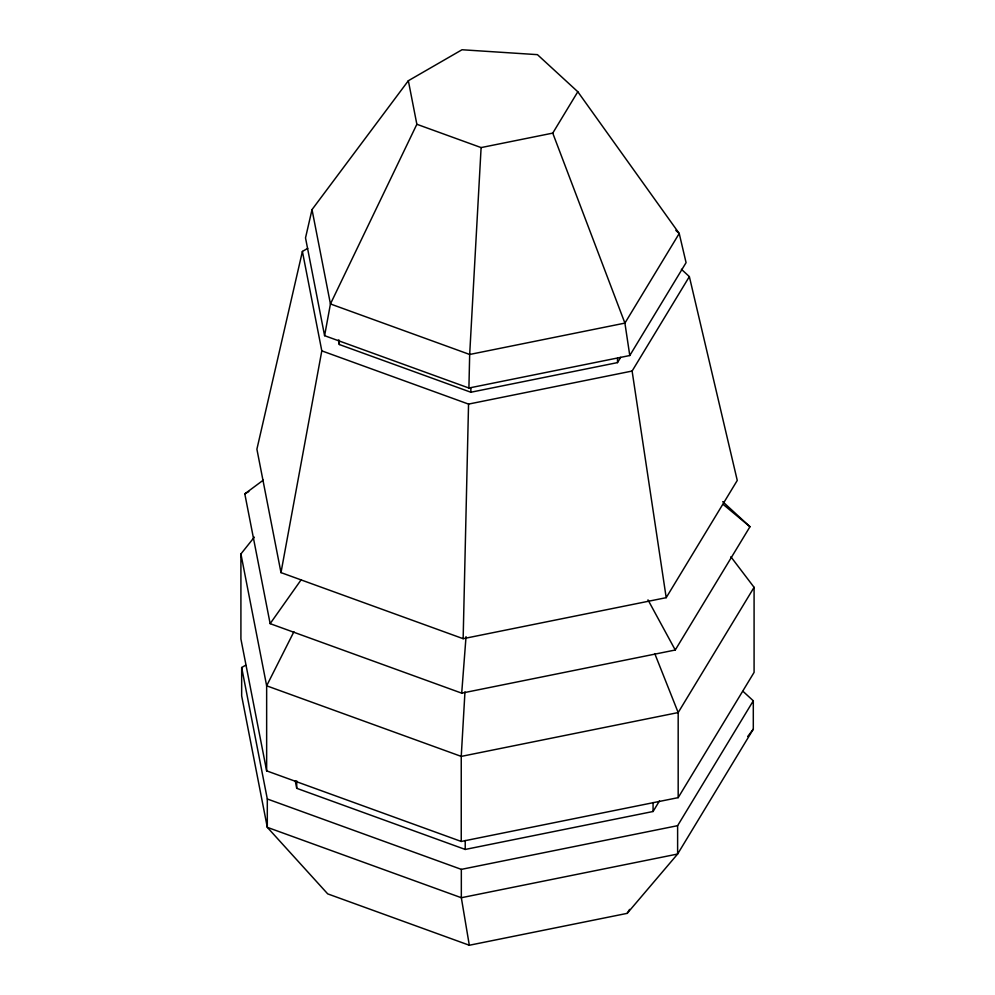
<?xml version="1.0" encoding="UTF-8"?>
<svg xmlns="http://www.w3.org/2000/svg" width="995" height="995" viewBox="0 0 995 995"><rect width="100%" height="100%" fill="white"/><g stroke="black" fill="none" stroke-linecap="round" stroke-linejoin="round"><path stroke-width="1.49" d="M681.388 269.284L689.361 276.61L737.258 480.436L666.202 597.672L463.148 638.69L468.546 404.094L321.808 350.862L302.405 251.436L307.729 248.364M468.906 388.025L469.677 354.469L481.107 147.583L416.855 124.275L408.348 80.732L462.016 49.75L537.437 54.65L577.809 91.751L679.224 233.489L686.077 262.643L629.785 355.526L468.906 388.025L324.594 335.676L305.515 237.892L312.02 209.609L408.348 80.732M464.963 691.886L461.245 756.399L461.245 841.459L678.18 797.642L754.086 672.396L754.086 587.324L730.865 556.777M263.265 480.162L244.807 493.856L270.142 623.654L461.705 693.154L466.033 636.638M463.148 638.69L280.988 572.61L321.808 350.862M324.594 335.676L330.44 303.96L416.855 124.275M302.405 251.436L256.897 449.18L280.988 572.61M293.923 631.701L266.648 685.804L266.648 770.864L461.245 841.459M481.107 147.583L552.747 133.119L577.809 91.751M338.412 339.979L339.307 344.519L470.859 392.241L617.497 362.615L620.706 357.317M666.202 597.672L632.111 371.048L689.361 276.61M461.705 693.154L675.257 650.009L749.981 526.716L722.731 501.679M754.086 587.324L678.18 712.569L678.18 797.642M295.229 780.702L296.721 788.314L465.225 849.444L653.068 811.497L659.474 800.913M245.678 665.207L241.661 667.521L241.661 695.878L267.307 827.342L327.716 893.883L469.317 945.25L627.186 913.36L677.62 854.033L677.62 825.676L753.302 700.803L743.054 691.376M627.186 913.36L629.586 909.393M753.302 700.803L753.302 729.161L677.62 854.033L461.332 897.726L267.307 827.342L267.307 798.985L241.661 667.521M270.142 623.654L301.05 579.923M747.705 736.511L753.302 729.161M266.648 770.864L240.914 639.014L240.914 553.941L254.322 537.163M244.807 493.856L248.837 491.53M468.546 404.094L632.111 371.048M267.307 798.985L461.332 869.369L677.62 825.676M723.178 504.415L749.981 526.716M675.816 230.367L679.224 233.489L624.91 323.114L629.785 355.526M647.981 599.873L675.257 650.009M654.772 653.64L678.18 712.569L461.245 756.399L266.648 685.804L240.914 553.941M552.747 133.119L624.91 323.114L469.677 354.469L330.44 303.96L312.02 209.609M469.317 945.25L461.332 897.726L461.332 869.369M653.068 802.542L653.068 811.497M617.497 358.362L617.497 362.615M470.859 387.988L470.859 392.241M465.225 840.489L465.225 849.444M339.307 340.265L339.307 344.519M296.721 780.851L296.721 788.314"/></g></svg>
